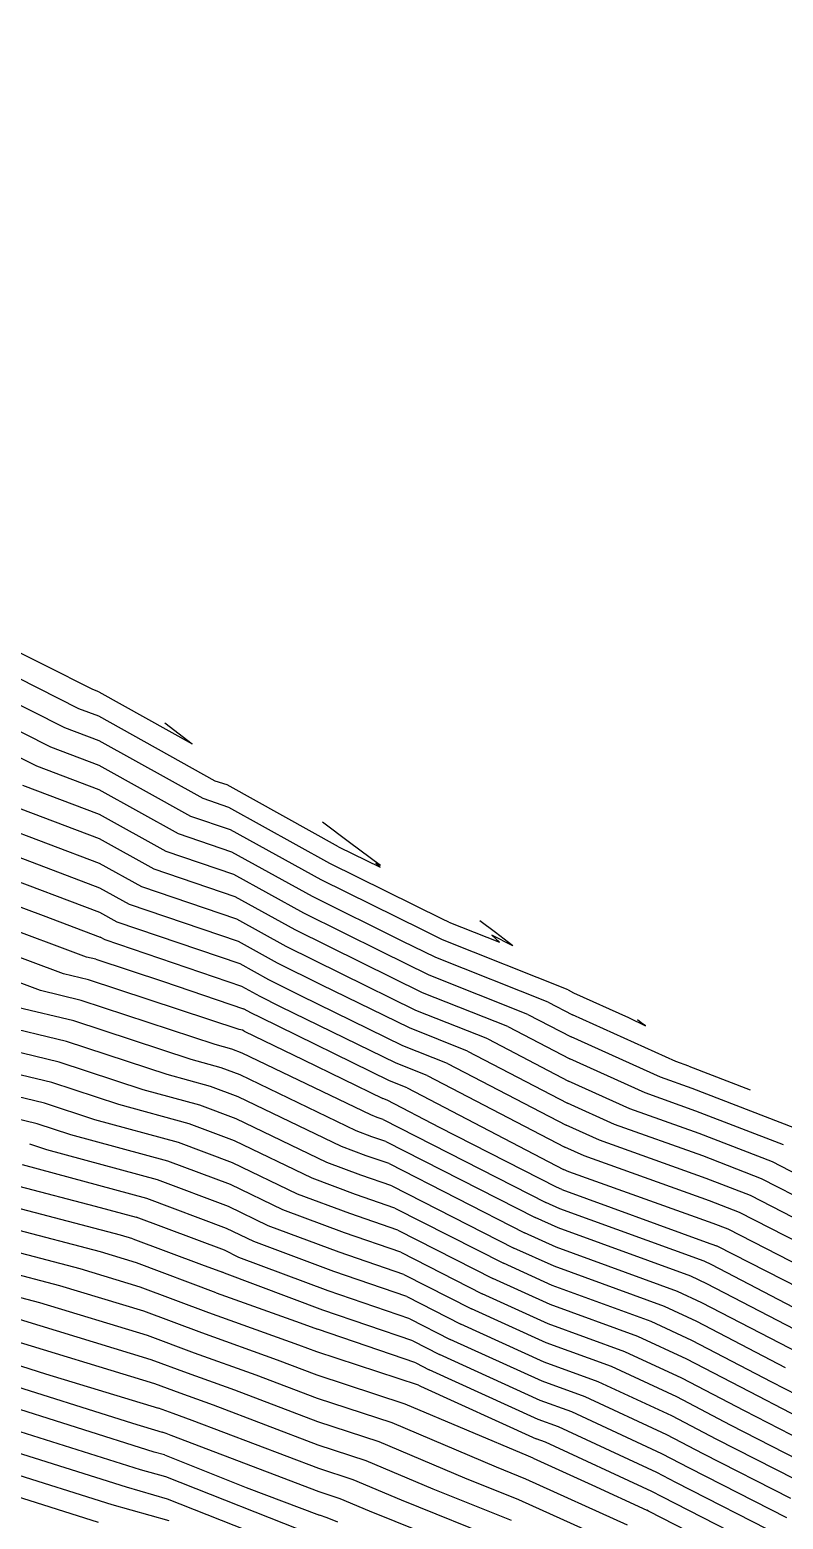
# Model space of a CAD drawing. Header units: metres. Extents: x -1120501 to 1198934, y -4928884 to 66998.
# Drawn here: x 591.2 to 648.6, y -577 to -463.6 of the extents above; entities that cross this region are included whole.
import ezdxf

# ---------------------------------------------------------------- set-up
doc = ezdxf.new("R2010")
doc.units = ezdxf.units.M
doc.layers.add('SURF2CONTOURS', color=7, linetype='Continuous', lineweight=0)

msp = doc.modelspace()

# ---------------------------------------------------------------- linework, layer by layer
at = {"color": 7, "lineweight": 0}
msp.add_circle((-684.64, 190.5), 66807.04, dxfattribs=at)
at = {"layer": 'SURF2CONTOURS', "color": 4, "linetype": 'Continuous', "lineweight": -3}
for p, q in [((596.03, -513.82, 266), (586.89, -509.22, 266)), ((593.9, -516.74, 265), (586.7, -513.12, 265)), ((596.48, -513.99, 266), (596.03, -513.82, 266)), ((596.48, -513.99, 266), (603.6, -517.95, 266)), ((591.77, -519.66, 264), (586.51, -517.02, 264)), ((596.5, -517.73, 265), (593.9, -516.74, 265)), ((601.51, -516.37, 266), (603.6, -517.95, 266)), ((604.42, -522.13, 265), (596.5, -517.73, 265)), ((596.52, -521.47, 264), (591.77, -519.66, 264)), ((602.55, -524.82, 264), (596.52, -521.47, 264)), ((596.54, -525.2, 263), (589.64, -522.58, 263)), ((606.37, -522.8, 265), (604.42, -522.13, 265)), ((614.07, -527.06, 265), (606.37, -522.8, 265)), ((606.62, -526.2, 264), (602.55, -524.82, 264)), ((596.56, -528.94, 262), (587.52, -525.51, 262)), ((600.69, -527.51, 263), (596.54, -525.2, 263)), ((612.74, -529.59, 264), (606.62, -526.2, 264)), ((622.65, -531.3, 265), (614.07, -527.06, 265)), ((606.87, -529.61, 263), (600.69, -527.51, 263)), ((585.72, -528.59, 261), (592.26, -531.04, 261)), ((598.82, -530.2, 262), (596.56, -528.94, 262)), ((611.42, -532.13, 263), (606.87, -529.61, 263)), ((619.57, -532.97, 264), (612.74, -529.59, 264)), ((607.12, -533.02, 262), (598.82, -530.2, 262)), ((592.26, -531.04, 261), (596.58, -532.68, 261)), ((623.13, -531.53, 265), (622.65, -531.3, 265)), ((623.13, -531.53, 265), (626.99, -533.07, 265)), ((626.67, -532.33, 265), (625.49, -531.44, 265)), ((593.8, -535.47, 260), (584.75, -532.09, 260)), ((596.96, -532.89, 261), (596.58, -532.68, 261)), ((607.37, -536.43, 261), (596.96, -532.89, 261)), ((616.49, -534.64, 263), (611.42, -532.13, 263)), ((622.12, -534.22, 264), (619.57, -532.97, 264)), ((628, -533.33, 265), (626.4, -532.53, 265)), ((626.99, -533.07, 265), (626.4, -532.53, 265)), ((628, -533.33, 265), (626.67, -532.33, 265)), ((610.09, -534.66, 262), (607.12, -533.02, 262)), ((613.4, -536.3, 262), (610.09, -534.66, 262)), ((621.12, -536.91, 263), (616.49, -534.64, 263)), ((630.67, -537.62, 264), (622.12, -534.22, 264)), ((595.69, -535.93, 260), (593.8, -535.47, 260)), ((607.17, -539.71, 260), (595.69, -535.93, 260)), ((620.12, -539.59, 262), (613.4, -536.3, 262)), ((608.76, -537.2, 261), (607.37, -536.43, 261)), ((610.32, -537.97, 261), (608.76, -537.2, 261)), ((627.61, -539.49, 263), (621.12, -536.91, 263)), ((594.58, -539.06, 259), (590.31, -538.03, 259)), ((619.11, -542.28, 261), (610.32, -537.97, 261)), ((630.67, -537.62, 264), (632.53, -538.59, 264)), ((640.4, -542.14, 264), (632.53, -538.59, 264)), ((603.51, -542, 259), (594.58, -539.06, 259)), ((607.41, -539.77, 260), (607.17, -539.71, 260)), ((607.55, -539.83, 260), (607.41, -539.77, 260)), ((624.55, -541.36, 262), (620.12, -539.59, 262)), ((627.61, -539.49, 263), (632.33, -541.95, 263)), ((593.46, -542.19, 258), (586.82, -540.59, 258)), ((607.55, -539.83, 260), (612.07, -542.01, 260)), ((605.79, -542.62, 259), (603.51, -542, 259)), ((612.07, -542.01, 260), (618.11, -544.97, 260)), ((624.55, -541.36, 262), (632.14, -545.32, 262)), ((638.07, -544.54, 263), (632.33, -541.95, 263)), ((592.35, -545.31, 257), (583.33, -543.15, 257)), ((599.85, -544.29, 258), (593.46, -542.19, 258)), ((607.25, -543.17, 259), (605.79, -542.62, 259)), ((616.07, -547.42, 259), (607.25, -543.17, 259)), ((621.48, -543.22, 261), (619.11, -542.28, 261)), ((621.48, -543.22, 261), (631.95, -548.68, 261)), ((641.38, -542.49, 264), (640.4, -542.14, 264)), ((641.38, -542.49, 264), (646.05, -544.3, 264)), ((604.17, -545.46, 258), (599.85, -544.29, 258)), ((596.19, -546.58, 257), (592.35, -545.31, 257)), ((606.95, -546.51, 258), (604.17, -545.46, 258)), ((618.42, -545.09, 260), (618.11, -544.97, 260)), ((622.42, -547.18, 260), (618.42, -545.09, 260)), ((635.74, -546.94, 262), (632.14, -545.32, 262)), ((641.91, -545.92, 263), (638.07, -544.54, 263)), ((602.56, -548.31, 257), (596.19, -546.58, 257)), ((613.84, -549.83, 258), (606.95, -546.51, 258)), ((648.6, -548.5, 263), (641.91, -545.92, 263)), ((617.26, -547.87, 259), (616.07, -547.42, 259)), ((631.31, -551.71, 260), (622.42, -547.18, 260)), ((642.44, -549.34, 262), (635.74, -546.94, 262)), ((592.52, -548.87, 256), (591.23, -548.44, 256)), ((600.94, -551.16, 256), (592.52, -548.87, 256)), ((606.65, -549.85, 257), (602.56, -548.31, 257)), ((618.34, -548.24, 259), (617.26, -547.87, 259)), ((618.34, -548.24, 259), (629.69, -554.03, 259)), ((633.41, -549.34, 261), (631.95, -548.68, 261)), ((611.61, -552.24, 257), (606.65, -549.85, 257)), ((616.43, -550.8, 258), (613.84, -549.83, 258)), ((642.97, -552.76, 261), (633.41, -549.34, 261)), ((646.92, -551.07, 262), (642.44, -549.34, 262)), ((606.35, -553.19, 256), (600.94, -551.16, 256)), ((618.79, -551.61, 258), (616.43, -550.8, 258)), ((650.7, -553.01, 262), (646.92, -551.07, 262)), ((590.39, -551.63, 255), (596.22, -553.16, 255)), ((615.6, -553.73, 257), (611.61, -552.24, 257)), ((618.79, -551.61, 258), (628.08, -556.35, 258)), ((631.73, -551.9, 260), (631.31, -551.71, 260)), ((631.73, -551.9, 260), (642.71, -555.9, 260)), ((596.22, -553.16, 255), (599.33, -554, 255)), ((609.38, -554.65, 256), (606.35, -553.19, 256)), ((645.23, -553.64, 261), (642.97, -552.76, 261)), ((606.04, -556.52, 255), (599.33, -554, 255)), ((619.25, -554.98, 257), (615.6, -553.73, 257)), ((631.43, -554.82, 259), (629.69, -554.03, 259)), ((651.2, -556.7, 261), (645.23, -553.64, 261)), ((596.61, -556.64, 254), (589.84, -554.87, 254)), ((614.77, -556.67, 256), (609.38, -554.65, 256)), ((619.25, -554.98, 257), (626.46, -558.67, 257)), ((641.54, -558.5, 259), (631.43, -554.82, 259)), ((599.36, -557.48, 254), (596.61, -556.64, 254)), ((607.15, -557.06, 255), (606.04, -556.52, 255)), ((619.7, -558.36, 256), (614.77, -556.67, 256)), ((631.13, -557.74, 258), (628.08, -556.35, 258)), ((642.71, -555.9, 260), (643.49, -556.18, 260)), ((643.55, -556.2, 260), (643.49, -556.18, 260)), ((651.7, -560.39, 260), (643.55, -556.2, 260)), ((605.41, -559.75, 254), (599.36, -557.48, 254)), ((613.94, -559.6, 255), (607.15, -557.06, 255)), ((639.53, -560.8, 258), (631.13, -557.74, 258)), ((593.53, -559.22, 253), (589.28, -558.11, 253)), ((619.7, -558.36, 256), (624.85, -560.99, 256)), ((630.83, -560.66, 257), (626.46, -558.67, 257)), ((642.76, -559.07, 259), (641.54, -558.5, 259)), ((650.81, -563.27, 259), (642.76, -559.07, 259)), ((599.91, -561.16, 253), (593.53, -559.22, 253)), ((605.41, -559.75, 254), (611.81, -562.05, 254)), ((620.15, -561.73, 255), (613.94, -559.6, 255)), ((604.32, -562.81, 253), (599.91, -561.16, 253)), ((630.53, -563.57, 256), (624.85, -560.99, 256)), ((637.51, -563.09, 257), (630.83, -560.66, 257)), ((642, -561.95, 258), (639.53, -560.8, 258)), ((600.47, -564.85, 252), (590.46, -561.8, 252)), ((611.81, -562.05, 254), (613.12, -562.53, 254)), ((620.15, -561.73, 255), (623.23, -563.3, 255)), ((648.73, -565.46, 258), (642, -561.95, 258)), ((610.09, -564.88, 253), (604.32, -562.81, 253)), ((620.6, -565.1, 254), (613.12, -562.53, 254)), ((630.23, -566.49, 255), (623.23, -563.3, 255)), ((635.5, -565.38, 256), (630.53, -563.57, 256)), ((641.24, -564.82, 257), (637.51, -563.09, 257)), ((588.46, -564.66, 251), (592.44, -565.92, 251)), ((603.23, -565.88, 252), (600.47, -564.85, 252)), ((606.84, -567.18, 252), (603.23, -565.88, 252)), ((613.1, -566.03, 253), (610.09, -564.88, 253)), ((620.6, -565.1, 254), (621.62, -565.62, 254)), ((629.93, -569.41, 254), (621.62, -565.62, 254)), ((640.48, -567.69, 256), (635.5, -565.38, 256)), ((646.65, -567.64, 257), (641.24, -564.82, 257)), ((592.44, -565.92, 251), (601.02, -568.53, 251)), ((619.81, -568.23, 253), (613.1, -566.03, 253)), ((633.49, -567.68, 255), (630.23, -566.49, 255)), ((600.71, -571.89, 250), (588.86, -568.14, 250)), ((613.16, -569.58, 252), (606.84, -567.18, 252)), ((639.71, -570.57, 255), (633.49, -567.68, 255)), ((644.56, -569.83, 256), (640.48, -567.69, 256)), ((650.37, -569.55, 257), (646.65, -567.64, 257)), ((602.14, -568.94, 251), (601.02, -568.53, 251)), ((603.6, -569.47, 251), (602.14, -568.94, 251)), ((629.18, -572.2, 253), (619.81, -568.23, 253)), ((613.22, -573.14, 251), (603.6, -569.47, 251)), ((617.83, -571.11, 252), (613.16, -569.58, 252)), ((631.47, -569.97, 254), (629.93, -569.41, 254)), ((638.95, -573.44, 254), (631.47, -569.97, 254)), ((649.76, -572.49, 256), (644.56, -569.83, 256)), ((624.34, -573.88, 252), (617.83, -571.11, 252)), ((642.48, -572.01, 255), (639.71, -570.57, 255)), ((598.58, -574.56, 249), (589.26, -571.62, 249)), ((601.48, -572.1, 250), (600.71, -571.89, 250)), ((601.48, -572.1, 250), (607.71, -574.57, 250)), ((629.55, -572.35, 253), (629.18, -572.2, 253)), ((629.55, -572.35, 253), (634, -574.37, 253)), ((649.14, -575.42, 255), (642.48, -572.01, 255)), ((615.84, -574, 251), (613.22, -573.14, 251)), ((640.4, -574.2, 254), (638.95, -573.44, 254)), ((601.71, -575.46, 249), (598.58, -574.56, 249)), ((607.71, -574.57, 250), (613.28, -576.69, 250)), ((619.51, -575.55, 251), (615.84, -574, 251)), ((628.44, -575.52, 252), (624.34, -573.88, 252)), ((634, -574.37, 253), (638.19, -576.32, 253)), ((648.53, -578.36, 254), (640.4, -574.2, 254)), ((596.45, -577.24, 248), (589.66, -575.1, 248)), ((611.9, -579.48, 249), (601.71, -575.46, 249)), ((627.32, -578.69, 251), (619.51, -575.55, 251)), ((635.01, -578.5, 252), (628.44, -575.52, 252)), ((613.86, -576.88, 250), (613.28, -576.69, 250)), ((614.67, -577.22, 250), (613.86, -576.88, 250)), ((638.32, -576.38, 253), (638.19, -576.32, 253)), ((647.92, -581.3, 253), (638.32, -576.38, 253))]:
    msp.add_line(p, q, dxfattribs=at)
at = {"layer": 'SURF2CONTOURS', "color": 2, "linetype": 'Continuous', "lineweight": -3}
for p, q in [((594.97, -515.28, 265.5), (586.8, -511.17, 265.5)), ((592.84, -518.2, 264.5), (586.61, -515.07, 264.5)), ((596.49, -515.86, 265.5), (594.97, -515.28, 265.5)), ((605.35, -520.79, 265.5), (596.49, -515.86, 265.5)), ((596.51, -519.6, 264.5), (592.84, -518.2, 264.5)), ((603.48, -523.48, 264.5), (596.51, -519.6, 264.5)), ((596.53, -523.33, 263.5), (590.71, -521.12, 263.5)), ((606.25, -521.09, 265.5), (605.35, -520.79, 265.5)), ((614.73, -525.79, 265.5), (606.25, -521.09, 265.5)), ((601.62, -526.16, 263.5), (596.53, -523.33, 263.5)), ((606.5, -524.5, 264.5), (603.48, -523.48, 264.5)), ((615.57, -525.47, 265.5), (613.5, -523.91, 265.5)), ((596.55, -527.07, 262.5), (588.58, -524.05, 262.5)), ((613.41, -528.32, 264.5), (606.5, -524.5, 264.5)), ((606.75, -527.91, 263.5), (601.62, -526.16, 263.5)), ((614.73, -525.79, 265.5), (617.9, -527.36, 265.5)), ((617.93, -527.23, 265.5), (615.57, -525.47, 265.5)), ((596.57, -530.81, 261.5), (586.45, -526.97, 261.5)), ((599.76, -528.85, 262.5), (596.55, -527.07, 262.5)), ((617.93, -527.23, 265.5), (617.56, -527.04, 265.5)), ((617.56, -527.04, 265.5), (617.9, -527.36, 265.5)), ((612.08, -530.86, 263.5), (606.75, -527.91, 263.5)), ((621.11, -532.13, 264.5), (613.41, -528.32, 264.5)), ((606.99, -531.32, 262.5), (599.76, -528.85, 262.5)), ((595.54, -534.19, 260.5), (585.23, -530.34, 260.5)), ((597.89, -531.54, 261.5), (596.57, -530.81, 261.5)), ((607.24, -534.72, 261.5), (597.89, -531.54, 261.5)), ((610.75, -533.4, 262.5), (606.99, -531.32, 262.5)), ((618.03, -533.8, 263.5), (612.08, -530.86, 263.5)), ((622.63, -532.87, 264.5), (621.11, -532.13, 264.5)), ((632.2, -536.69, 264.5), (622.63, -532.87, 264.5)), ((592.05, -536.75, 259.5), (584.26, -533.84, 259.5)), ((614.95, -535.47, 262.5), (610.75, -533.4, 262.5)), ((621.62, -535.56, 263.5), (618.03, -533.8, 263.5)), ((596.25, -534.36, 260.5), (595.54, -534.19, 260.5)), ((596.25, -534.36, 260.5), (601.41, -536.06, 260.5)), ((609.43, -535.93, 261.5), (607.24, -534.72, 261.5)), ((601.41, -536.06, 260.5), (607.49, -538.13, 260.5)), ((611.86, -537.14, 261.5), (609.43, -535.93, 261.5)), ((620.62, -538.25, 262.5), (614.95, -535.47, 262.5)), ((629.14, -538.56, 263.5), (621.62, -535.56, 263.5)), ((595.14, -537.49, 259.5), (592.05, -536.75, 259.5)), ((605.34, -540.85, 259.5), (595.14, -537.49, 259.5)), ((619.62, -540.94, 261.5), (611.86, -537.14, 261.5)), ((632.2, -536.69, 264.5), (632.62, -536.91, 264.5)), ((632.62, -536.91, 264.5), (636.8, -538.79, 264.5)), ((608.1, -538.47, 260.5), (607.49, -538.13, 260.5)), ((608.78, -538.8, 260.5), (608.1, -538.47, 260.5)), ((626.08, -540.42, 262.5), (620.62, -538.25, 262.5)), ((629.14, -538.56, 263.5), (632.43, -540.27, 263.5)), ((594.02, -540.62, 258.5), (588.56, -539.31, 258.5)), ((618.61, -543.62, 260.5), (608.78, -538.8, 260.5)), ((636.8, -538.79, 264.5), (638.08, -539.42, 264.5)), ((637.76, -539.19, 264.5), (637.48, -538.98, 264.5)), ((638.08, -539.42, 264.5), (637.76, -539.19, 264.5)), ((601.68, -543.14, 258.5), (594.02, -540.62, 258.5)), ((606.6, -541.2, 259.5), (605.34, -540.85, 259.5)), ((623.01, -542.29, 261.5), (619.62, -540.94, 261.5)), ((626.08, -540.42, 262.5), (632.24, -543.63, 262.5)), ((639.23, -543.34, 263.5), (632.43, -540.27, 263.5)), ((592.91, -543.75, 257.5), (585.08, -541.87, 257.5)), ((607.4, -541.5, 259.5), (606.6, -541.2, 259.5)), ((617.18, -546.21, 259.5), (607.4, -541.5, 259.5)), ((604.98, -544.04, 258.5), (601.68, -543.14, 258.5)), ((623.01, -542.29, 261.5), (632.05, -547, 261.5)), ((598.02, -545.43, 257.5), (592.91, -543.75, 257.5)), ((607.1, -544.84, 258.5), (604.98, -544.04, 258.5)), ((619.95, -544.16, 260.5), (618.61, -543.62, 260.5)), ((619.95, -544.16, 260.5), (631.86, -550.36, 260.5)), ((636.9, -545.74, 262.5), (632.24, -543.63, 262.5)), ((641.64, -544.21, 263.5), (639.23, -543.34, 263.5)), ((649.45, -547.22, 263.5), (641.64, -544.21, 263.5)), ((591.79, -546.88, 256.5), (581.59, -544.43, 256.5)), ((603.37, -546.89, 257.5), (598.02, -545.43, 257.5)), ((614.95, -548.62, 258.5), (607.1, -544.84, 258.5)), ((617.67, -546.4, 259.5), (617.18, -546.21, 259.5)), ((618.12, -546.55, 259.5), (617.67, -546.4, 259.5)), ((618.12, -546.55, 259.5), (630.5, -552.87, 259.5)), ((642.17, -547.63, 262.5), (636.9, -545.74, 262.5)), ((594.36, -547.72, 256.5), (591.79, -546.88, 256.5)), ((601.75, -549.73, 256.5), (594.36, -547.72, 256.5)), ((606.8, -548.18, 257.5), (603.37, -546.89, 257.5)), ((634.58, -548.14, 261.5), (632.05, -547, 261.5)), ((647.76, -549.78, 262.5), (642.17, -547.63, 262.5)), ((612.72, -551.03, 257.5), (606.8, -548.18, 257.5)), ((616.84, -549.33, 258.5), (614.95, -548.62, 258.5)), ((642.7, -551.05, 261.5), (634.58, -548.14, 261.5)), ((600.14, -552.58, 255.5), (590.69, -550.01, 255.5)), ((606.5, -551.52, 256.5), (601.75, -549.73, 256.5)), ((618.57, -549.92, 258.5), (616.84, -549.33, 258.5)), ((618.57, -549.92, 258.5), (628.89, -555.19, 258.5)), ((650.45, -551.17, 262.5), (647.76, -549.78, 262.5)), ((616.01, -552.27, 257.5), (612.72, -551.03, 257.5)), ((632.25, -550.54, 260.5), (631.86, -550.36, 260.5)), ((643.23, -554.47, 260.5), (632.25, -550.54, 260.5)), ((646.07, -552.35, 261.5), (642.7, -551.05, 261.5)), ((610.5, -553.44, 256.5), (606.5, -551.52, 256.5)), ((619.02, -553.3, 257.5), (616.01, -552.27, 257.5)), ((598.14, -555.36, 254.5), (590.12, -553.25, 254.5)), ((606.2, -554.85, 255.5), (600.14, -552.58, 255.5)), ((619.02, -553.3, 257.5), (627.27, -557.51, 257.5)), ((631.58, -553.36, 259.5), (630.5, -552.87, 259.5)), ((642.55, -557.36, 259.5), (631.58, -553.36, 259.5)), ((650.95, -554.86, 261.5), (646.07, -552.35, 261.5)), ((615.19, -555.2, 256.5), (610.5, -553.44, 256.5)), ((644.39, -554.92, 260.5), (643.23, -554.47, 260.5)), ((599.08, -555.64, 254.5), (598.14, -555.36, 254.5)), ((599.08, -555.64, 254.5), (604.31, -557.6, 254.5)), ((608.27, -555.85, 255.5), (606.2, -554.85, 255.5)), ((619.47, -556.67, 256.5), (615.19, -555.2, 256.5)), ((631.28, -556.28, 258.5), (628.89, -555.19, 258.5)), ((651.45, -558.54, 260.5), (644.39, -554.92, 260.5)), ((595.07, -557.93, 253.5), (589.56, -556.49, 253.5)), ((614.36, -558.13, 255.5), (608.27, -555.85, 255.5)), ((619.47, -556.67, 256.5), (625.66, -559.83, 256.5)), ((640.53, -559.65, 258.5), (631.28, -556.28, 258.5)), ((599.64, -559.32, 253.5), (595.07, -557.93, 253.5)), ((604.31, -557.6, 254.5), (605.89, -558.19, 254.5)), ((630.98, -559.2, 257.5), (627.27, -557.51, 257.5)), ((643.14, -557.63, 259.5), (642.55, -557.36, 259.5)), ((651.85, -562.18, 259.5), (643.14, -557.63, 259.5)), ((606.04, -558.26, 254.5), (605.89, -558.19, 254.5)), ((613.53, -561.07, 254.5), (606.04, -558.26, 254.5)), ((619.92, -560.04, 255.5), (614.36, -558.13, 255.5)), ((592, -560.51, 252.5), (589, -559.73, 252.5)), ((604.86, -561.28, 253.5), (599.64, -559.32, 253.5)), ((619.92, -560.04, 255.5), (624.04, -562.15, 255.5)), ((630.68, -562.11, 256.5), (625.66, -559.83, 256.5)), ((638.52, -561.94, 257.5), (630.98, -559.2, 257.5)), ((642.38, -560.51, 258.5), (640.53, -559.65, 258.5)), ((600.19, -563, 252.5), (592, -560.51, 252.5)), ((611.71, -563.74, 253.5), (604.86, -561.28, 253.5)), ((620.37, -563.42, 254.5), (613.53, -561.07, 254.5)), ((649.77, -564.36, 258.5), (642.38, -560.51, 258.5)), ((630.38, -565.03, 255.5), (624.04, -562.15, 255.5)), ((636.51, -564.24, 256.5), (630.68, -562.11, 256.5)), ((641.62, -563.38, 257.5), (638.52, -561.94, 257.5)), ((600.75, -566.69, 251.5), (588.92, -563.09, 251.5)), ((603.77, -564.35, 252.5), (600.19, -563, 252.5)), ((620.37, -563.42, 254.5), (622.42, -564.46, 254.5)), ((647.69, -566.55, 257.5), (641.62, -563.38, 257.5)), ((608.46, -566.03, 252.5), (603.77, -564.35, 252.5)), ((613.07, -564.26, 253.5), (611.71, -563.74, 253.5)), ((620.81, -566.79, 253.5), (613.07, -564.26, 253.5)), ((630.08, -567.95, 254.5), (622.42, -564.46, 254.5)), ((640.86, -566.26, 256.5), (636.51, -564.24, 256.5)), ((634.49, -566.53, 255.5), (630.38, -565.03, 255.5)), ((588.66, -566.4, 250.5), (599.05, -569.68, 250.5)), ((602.68, -567.41, 251.5), (600.75, -566.69, 251.5)), ((613.13, -567.81, 252.5), (608.46, -566.03, 252.5)), ((620.81, -566.79, 253.5), (620.97, -566.86, 253.5)), ((620.97, -566.86, 253.5), (629.78, -570.87, 253.5)), ((640.1, -569.13, 255.5), (634.49, -566.53, 255.5)), ((645.61, -568.74, 256.5), (640.86, -566.26, 256.5)), ((650.68, -568.08, 257.5), (647.69, -566.55, 257.5)), ((605.22, -568.32, 251.5), (602.68, -567.41, 251.5)), ((618.82, -569.67, 252.5), (613.13, -567.81, 252.5)), ((632.48, -568.82, 254.5), (630.08, -567.95, 254.5)), ((613.19, -571.36, 251.5), (605.22, -568.32, 251.5)), ((639.33, -572.01, 254.5), (632.48, -568.82, 254.5)), ((643.52, -570.92, 255.5), (640.1, -569.13, 255.5)), ((650.06, -571.02, 256.5), (645.61, -568.74, 256.5)), ((599.65, -573.23, 249.5), (589.06, -569.88, 249.5)), ((599.05, -569.68, 250.5), (601.3, -570.37, 250.5)), ((601.6, -570.48, 250.5), (601.3, -570.37, 250.5)), ((626.76, -573.04, 252.5), (618.82, -569.67, 252.5)), ((601.98, -570.62, 250.5), (601.6, -570.48, 250.5)), ((613.25, -574.91, 250.5), (601.98, -570.62, 250.5)), ((616.84, -572.55, 251.5), (613.19, -571.36, 251.5)), ((630.47, -571.12, 253.5), (629.78, -570.87, 253.5)), ((638.57, -574.88, 253.5), (630.47, -571.12, 253.5)), ((649.45, -573.95, 255.5), (643.52, -570.92, 255.5)), ((621.92, -574.71, 251.5), (616.84, -572.55, 251.5)), ((641.44, -573.11, 254.5), (639.33, -572.01, 254.5)), ((597.51, -575.9, 248.5), (589.46, -573.36, 248.5)), ((601.59, -573.78, 249.5), (599.65, -573.23, 249.5)), ((612.87, -578.24, 249.5), (601.59, -573.78, 249.5)), ((628.99, -573.94, 252.5), (626.76, -573.04, 252.5)), ((648.84, -576.89, 254.5), (641.44, -573.11, 254.5)), ((614.85, -575.44, 250.5), (613.25, -574.91, 250.5)), ((627.88, -577.1, 251.5), (621.92, -574.71, 251.5)), ((636.73, -577.45, 252.5), (628.99, -573.94, 252.5)), ((639.36, -575.29, 253.5), (638.57, -574.88, 253.5)), ((601.83, -577.13, 248.5), (597.51, -575.9, 248.5)), ((617.09, -576.39, 250.5), (614.85, -575.44, 250.5)), ((648.22, -579.83, 253.5), (639.36, -575.29, 253.5)), ((626.76, -580.27, 250.5), (617.09, -576.39, 250.5))]:
    msp.add_line(p, q, dxfattribs=at)

doc.saveas('drawing.dxf')
